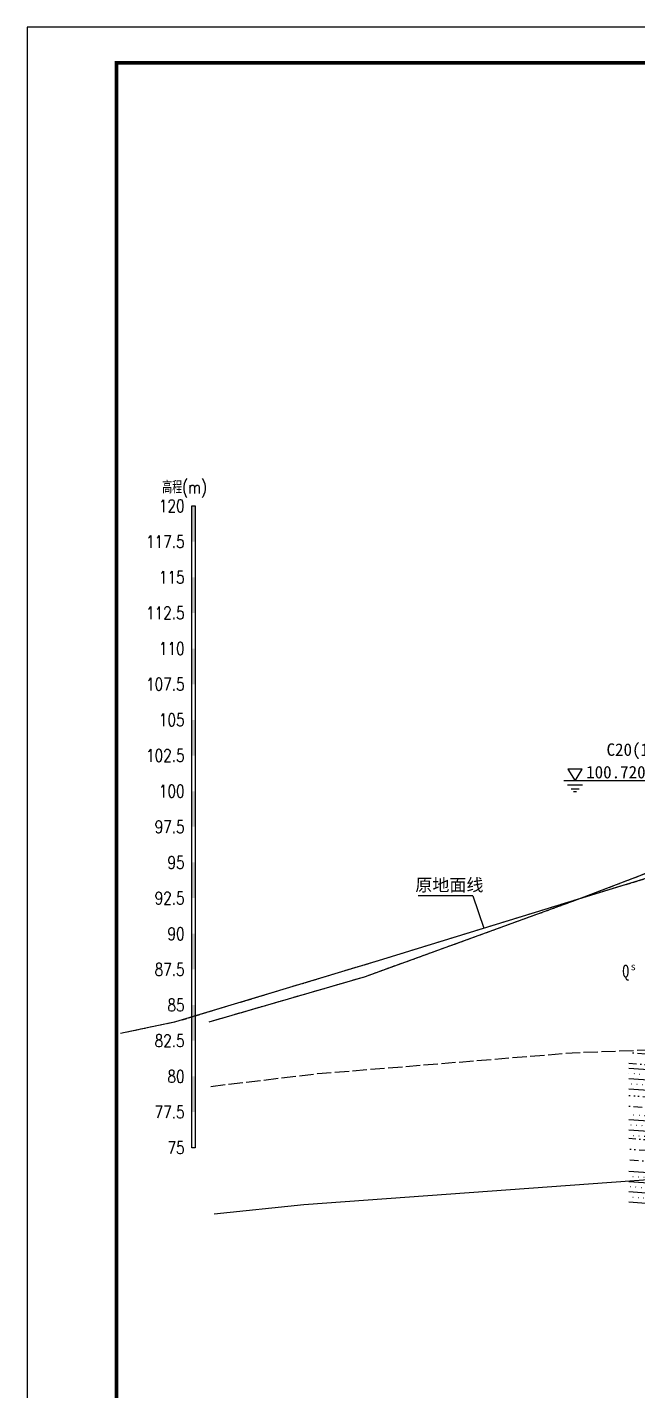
# Model space of a CAD drawing. Header units: millimetres. Extents: x 2456 to 5353, y 685 to 1986.
# Drawn here: x 3414.6 to 3585.8, y 905.3 to 1287.7 of the extents above; entities that cross this region are included whole.
import ezdxf
from ezdxf.enums import TextEntityAlignment as Align

# ---------------------------------------------------------------- set-up
doc = ezdxf.new("R2010")
doc.units = ezdxf.units.MM
for name, pattern in [('DASHED', [19.05, 12.7, -6.35]), ('line6', [20, 10, 0, 10]), ('X1', [5, 4, -1])]:
    doc.linetypes.add(name, pattern=pattern)
doc.layers.get('0').update_dxf_attribs({"color": 10})
doc.layers.add('0-剖面粗线TS', color=7, linetype='Continuous', lineweight=30)
for name, color, linetype in [('0-地质', 7, 'Continuous'), ('0-外框', 6, 'Continuous'), ('TXT-DIM', 7, 'Continuous'), ('TXT-NOTE', 2, 'Continuous'), ('图框', 7, 'Continuous'), ('高程标尺', 7, 'Continuous')]:
    doc.layers.add(name, color=color, linetype=linetype)
doc.styles.add('HZTXT5', font='romans.shx', dxfattribs={"width": 0.75, "bigfont": 'hztxt5.shx'})
doc.styles.add('lhz', font='k.shx', dxfattribs={"height": 1, "bigfont": 'hztxt.shx'})
doc.styles.add('st', font='', dxfattribs={"height": 1.23})
doc.styles.add('宋体', font='')
doc.styles.get('st').set_extended_font_data('SimSun')
doc.styles.get('宋体').set_extended_font_data('SimSun')
doc.linetypes.add('LINE7F', pattern='A,3,["×",lhz,S=0.25,R=0,X=0.01,Y=-0.1],-0.2,["×",lhz,S=0.25,R=0,X=0.01,Y=-0.1],-0.2,["×",lhz,S=0.25,R=0,X=0.01,Y=-0.1],-0.2,["×",lhz,S=0.25,R=0,X=0.01,Y=-0.1],-0.2', length=3.8)

msp = doc.modelspace()

# ---------------------------------------------------------------- hatches: boundary and pattern name
at = {"layer": '0-地质'}
h = msp.add_hatch(dxfattribs=at)
h.set_pattern_fill('WB08', color=0, scale=12, angle=-4, style=0, pattern_type=2)
h.set_pattern_definition([(356, (3599.2113, 986.997), (2.60342, 2.82528), [2.4, -1.2, 0, -1.2, 0, -1.2])])
h.paths.add_polyline_path([(3614.9276, 994.786), (3614.9276, 995.0833), (3590.1678, 1001.0743), (3583.3737, 1000.8351), (3583.2857, 997.0249)])
h.paths.add_polyline_path([(3614.9276, 981.8052), (3614.9276, 987.346), (3583.2857, 989.5849), (3583.2857, 984.0441)])
h.paths.add_polyline_path([(3614.9276, 965.3716), (3614.9276, 974.2889), (3583.2857, 976.5279), (3583.2857, 967.6105)])
h.paths.add_polyline_path([(3614.9571, 1000.3629), (3596.7137, 999.5612), (3593.2782, 1000.1127), (3590.1678, 1001.0743), (3614.9276, 995.0833)])
h = msp.add_hatch(dxfattribs=at)
h.set_pattern_fill('C107', color=0, scale=0.48, angle=-4, style=0, pattern_type=2)
h.set_pattern_definition([(356, (3599.1592, 978.7662), (0.79944, 2.83113), [0.096, -1.44]), (356, (3599.1067, 977.3264), (0.2009, 2.873), [])])
h.paths.add_polyline_path([(3583.2857, 997.0249), (3583.2857, 991.0428), (3614.9276, 987.7174), (3614.9276, 994.786)])
h.paths.add_polyline_path([(3614.9276, 987.346), (3614.9276, 987.7174), (3583.2857, 991.0428), (3583.2857, 989.5849)])
h.paths.add_polyline_path([(3614.9276, 974.2889), (3614.9276, 981.8052), (3583.2857, 984.0441), (3583.2857, 976.5279)])
h.paths.add_polyline_path([(3614.9276, 957.6278), (3614.9276, 965.3716), (3583.2857, 967.6105), (3583.2857, 957.6278)])

# ---------------------------------------------------------------- linework, layer by layer
at = {"color": 0, "linetype": 'DASHED', "ltscale": 0.1}
for points in [[(3465.5739, 1008.756), (3509.4125, 1021.4733), (3568.8365, 1043.0413), (3611.4165, 1059.3533)], [(3440.7565, 1005.5773), (3440.7565, 1005.5773), (3456.2325, 1008.8013), (3513.3645, 1026.0533), (3594.5365, 1050.9893)]]:
    msp.add_lwpolyline(points, dxfattribs=at)
at = {"layer": '0-剖面粗线TS', "color": 0, "linetype": 'Continuous', "flags": 128}
for points in [[(3440.7565, 1005.5773), (3440.7565, 1005.5773), (3456.2325, 1008.8013), (3513.3645, 1026.0533), (3594.5365, 1050.9893), (3644.7045, 1073.5173), (3653.97, 1076.6413)], [(3465.5739, 1008.756), (3509.4125, 1021.4733), (3568.8365, 1043.0413), (3611.4165, 1059.3533), (3640.8925, 1073.4413), (3652.0636, 1076.6413)]]:
    msp.add_lwpolyline(points, dxfattribs=at)
at = {"layer": '0-地质', "color": 0, "linetype": 'X1', "flags": 128}
msp.add_lwpolyline([(3466.0527, 990.6539), (3495.9579, 994.2186), (3567.3648, 1000.0681), (3649.8831, 1003.2617), (3679.8543, 1003.9029), (3688.9508, 1002.017), (3710.6732, 996.1487), (3733.809, 988.2596), (3753.4972, 981.5495), (3779.8853, 977.0474), (3790.1675, 976.2884), (3802.8646, 978.1798), (3822.2735, 983.5019), (3835.1969, 991.7955), (3854.4912, 1009.2043), (3879.1204, 1023.0465), (3887.9779, 1025.7423), (3890.953, 1026.2623), (3925.1867, 1024.8721), (3951.1841, 1022.4048), (3978.1704, 1019.8003), (4035.5306, 1010.5467), (4101.7625, 999.6493), (4129.8953, 998.4933), (4172.2835, 994.439), (4212.4165, 993.2073)], dxfattribs=at)
at = {"layer": '0-地质', "color": 0, "linetype": 'LINE7F', "ltscale": 10, "flags": 128}
msp.add_lwpolyline([(3466.9991, 954.8693), (3492.1731, 957.5574), (3601.5857, 965.4891), (3680.193, 965.4764), (3742.6006, 969.518), (3790.193, 973.0805), (3837.4834, 967.4066), (3890.993, 956.2764), (3917.5223, 954.7876), (3978.1867, 952.6764), (4124.6795, 947.9501), (4212.4165, 945.8323)], dxfattribs=at)
at = {"layer": '0-外框', "color": 0}
msp.add_lwpolyline([(4255.5615, 693.6999), (4255.5615, 1287.6999), (3414.5615, 1287.6999), (3414.5615, 693.6999)], close=True, dxfattribs=at)
at = {"layer": 'TXT-NOTE', "color": 0}
msp.add_line((3539.5437, 1044.0722), (3524.1812, 1044.0722), dxfattribs=at)
msp.add_lwpolyline([(3568.2089, 1076.3213), (3570.2056, 1079.6554), (3566.2121, 1079.6554)], close=True, dxfattribs=at)
msp.add_lwpolyline([(3568.2089, 1076.3213), (3570.2056, 1079.6554), (3566.2121, 1079.6554)], close=True, dxfattribs=at)
at = {"layer": 'TXT-NOTE', "color": 0, "linetype": 'Continuous', "flags": 128}
for points in [[(3596.7497, 1076.3213), (3565.0706, 1076.3213)], [(3596.7497, 1076.3213), (3565.0706, 1076.3213)], [(3566.1119, 1075.1947), (3570.3365, 1075.1947)], [(3566.1119, 1075.1947), (3570.3365, 1075.1947)], [(3567.0786, 1074.1428), (3569.3698, 1074.1428)], [(3567.0786, 1074.1428), (3569.3698, 1074.1428)], [(3567.8105, 1073.3159), (3568.6379, 1073.3159)], [(3567.8105, 1073.3159), (3568.6379, 1073.3159)]]:
    msp.add_lwpolyline(points, dxfattribs=at)
at = {"layer": 'TXT-NOTE', "color": 0, "flags": 128}
msp.add_lwpolyline([(3539.5437, 1044.0722), (3542.5751, 1035.0267)], dxfattribs=at)
at = {"layer": '图框', "color": 0, "const_width": 1}
msp.add_lwpolyline([(3439.5615, 703.6999), (3439.5615, 1277.6999), (4245.5615, 1277.6999), (4245.5615, 703.6999), (3439.5615, 703.6999)], dxfattribs=at)
at = {"layer": '高程标尺', "color": 0, "flags": 128}
msp.add_lwpolyline([(3460.6823, 973.4413), (3460.6823, 1153.4413), (3461.6823, 1153.4413), (3461.6823, 973.4413)], close=True, dxfattribs=at)
at = {"layer": '高程标尺', "color": 0}
for points in [[(3460.6823, 1143.4413), (3461.6823, 1143.4413), (3460.6823, 1153.4413), (3461.6823, 1153.4413)], [(3460.6823, 1123.4413), (3461.6823, 1123.4413), (3460.6823, 1133.4413), (3461.6823, 1133.4413)], [(3460.6823, 1103.4413), (3461.6823, 1103.4413), (3460.6823, 1113.4413), (3461.6823, 1113.4413)], [(3460.6823, 1083.4413), (3461.6823, 1083.4413), (3460.6823, 1093.4413), (3461.6823, 1093.4413)], [(3460.6823, 1063.4413), (3461.6823, 1063.4413), (3460.6823, 1073.4413), (3461.6823, 1073.4413)], [(3460.6823, 1043.4413), (3461.6823, 1043.4413), (3460.6823, 1053.4413), (3461.6823, 1053.4413)], [(3460.6823, 1023.4413), (3461.6823, 1023.4413), (3460.6823, 1033.4413), (3461.6823, 1033.4413)], [(3460.6823, 1003.4413), (3461.6823, 1003.4413), (3460.6823, 1013.4413), (3461.6823, 1013.4413)], [(3460.6823, 983.4413), (3461.6823, 983.4413), (3460.6823, 993.4413), (3461.6823, 993.4413)]]:
    msp.add_solid(points, dxfattribs=at)

# ---------------------------------------------------------------- texts
at = {"layer": '0-地质', "color": 0, "linetype": 'line6', "style": 'st', "width": 0.8}
msp.add_text('Q', height=3.6, dxfattribs=at).set_placement((3581.4357, 1021.1638))
at = {"layer": '0-地质', "color": 0, "linetype": 'line6', "style": 'st'}
msp.add_text('s', height=2.1, dxfattribs=at).set_placement((3583.8118, 1023.2158))
at = {"layer": 'TXT-DIM', "color": 0, "linetype": 'Continuous', "style": '宋体'}
for s, p in [('C20(1)模袋砼护坡厚200', (3602.0718, 1085.0951)), ('100.720（死水位）', (3591.5913, 1078.7755)), ('原地面线', (3532.9604, 1047.1384))]:
    msp.add_text(s, height=3.5, dxfattribs=at).set_placement(p, align=Align.MIDDLE_CENTER)
at = {"layer": '高程标尺', "color": 0, "style": 'HZTXT5', "width": 0.8}
msp.add_text('高程(m)', height=3.5, dxfattribs=at).set_placement((3458.6823, 1156.9413), align=Align.CENTER)
for s, p in [('120', (3458.6823, 1153.4413)), ('117.5', (3458.6823, 1143.4413)), ('115', (3458.6823, 1133.4413)), ('112.5', (3458.6823, 1123.4413)), ('110', (3458.6823, 1113.4413)), ('107.5', (3458.6823, 1103.4413)), ('105', (3458.6823, 1093.4413)), ('102.5', (3458.6823, 1083.4413)), ('100', (3458.6823, 1073.4413)), ('97.5', (3458.6823, 1063.4413)), ('95', (3458.6823, 1053.4413)), ('92.5', (3458.6823, 1043.4413)), ('90', (3458.6823, 1033.4413)), ('87.5', (3458.6823, 1023.4413)), ('85', (3458.6823, 1013.4413)), ('82.5', (3458.6823, 1003.4413)), ('80', (3458.6823, 993.4413)), ('77.5', (3458.6823, 983.4413)), ('75', (3458.6823, 973.4413))]:
    msp.add_text(s, height=3.5, dxfattribs=at).set_placement(p, align=Align.MIDDLE_RIGHT)

doc.saveas('drawing.dxf')
